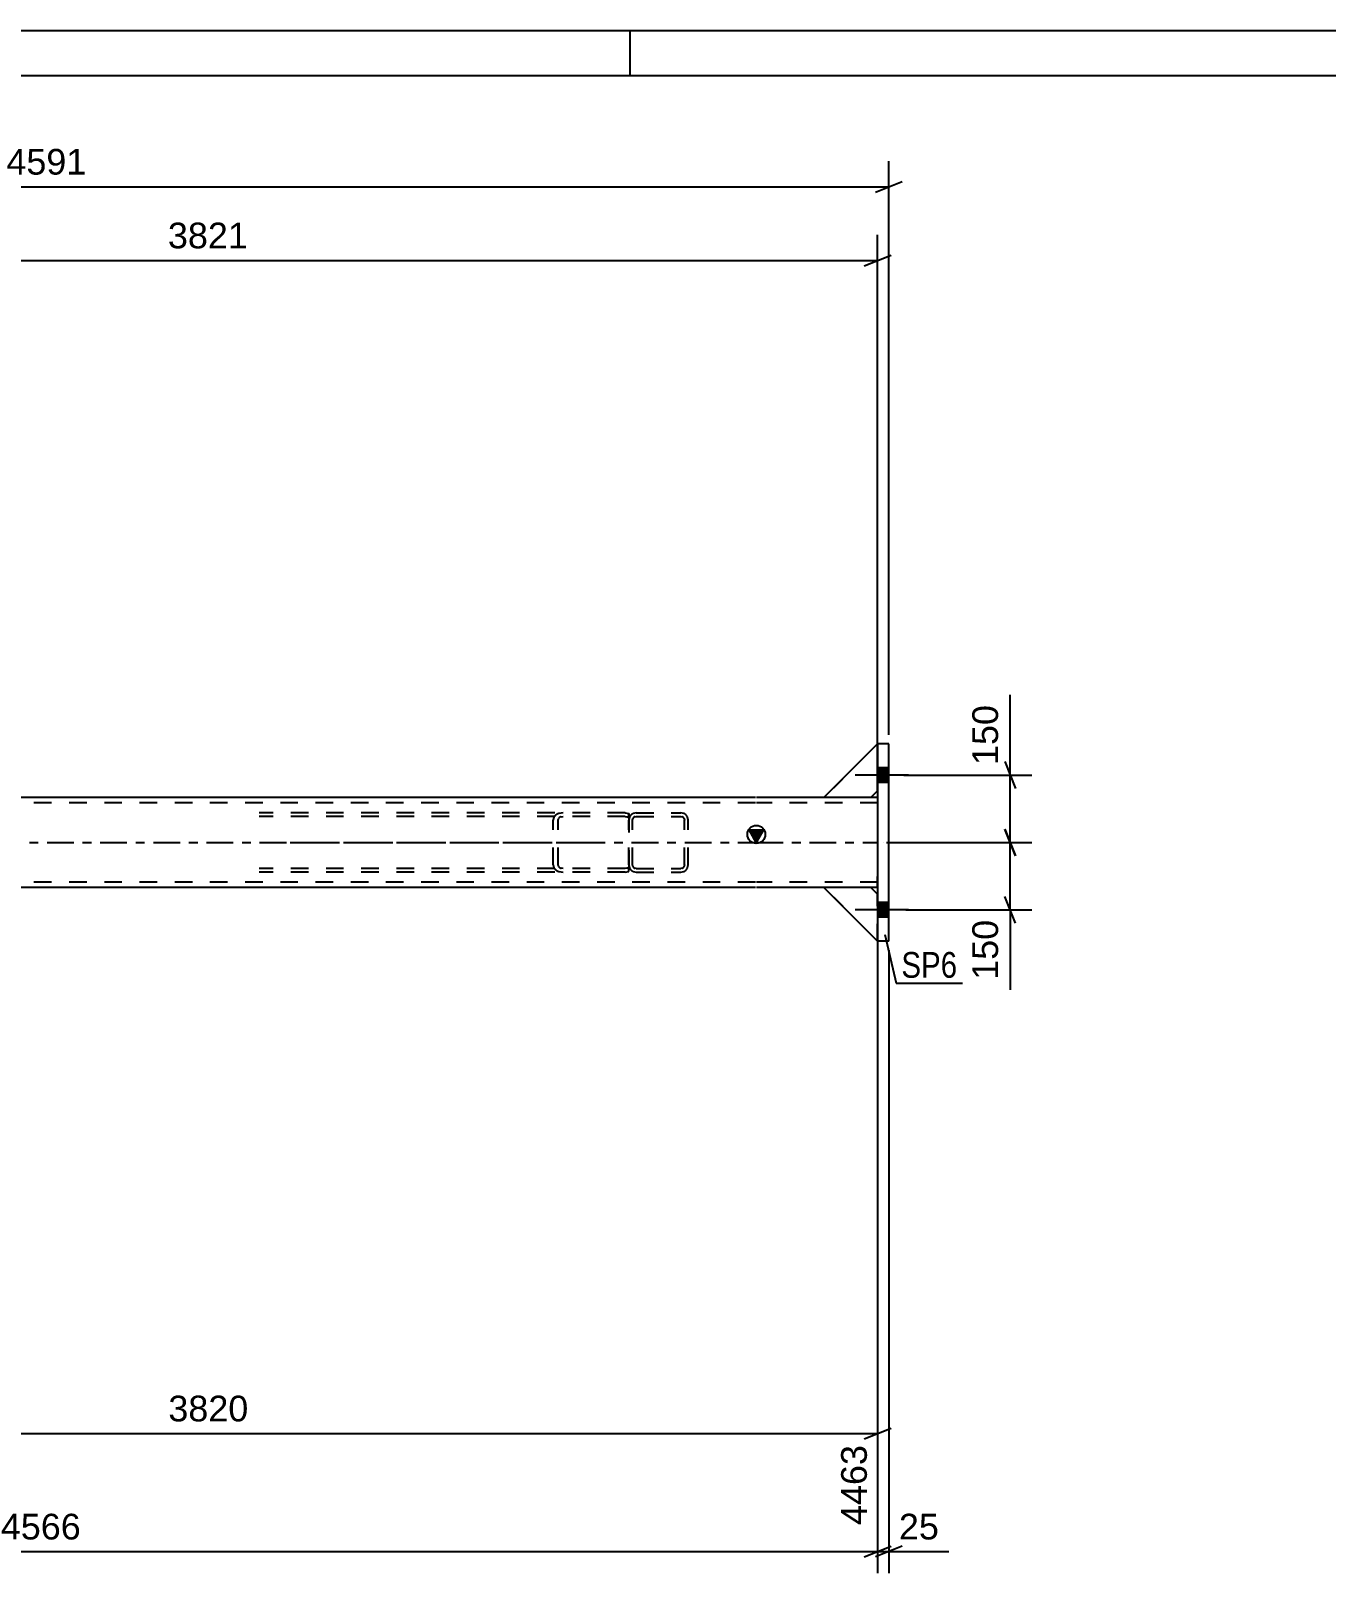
# Model space of a CAD drawing. Header units: millimetres. Extents: x 0 to 841, y 0 to 594.
# Drawn here: x 144.3 to 288.5, y 422.3 to 594 of the extents above; entities that cross this region are included whole.
import ezdxf

# ---------------------------------------------------------------- set-up
doc = ezdxf.new("R2010")
doc.units = ezdxf.units.MM
doc.linetypes.add('DXK_LINE_DOT2', pattern=[3.9198, 1.9599, -1.9599])
doc.linetypes.add('DXK_LINE_DOT3', pattern=[5.9187, 2.979, -0.9799, 0.9799, -0.9799])
doc.styles.add('Arial', font='ARIAL.TTF', dxfattribs={"height": 0.2})
doc.styles.add('Arial Narrow', font='ARIALN.TTF', dxfattribs={"height": 0.2})

# ---------------------------------------------------------------- blocks, each defined once
blk = doc.blocks.new('Unknown-717051872-1130')
at = {"color": 5, "linetype": 'Continuous'}
for p, q in [((841, 594), (0, 594)), ((211, 589), (211, 594)), ((836, 589), (5, 589))]:
    blk.add_line(p, q, dxfattribs=at)
blk = doc.blocks.new('Part-717051872-3156 - 3021')
at = {"color": 7, "linetype": 'DXK_LINE_DOT2'}
for p, q in [((237.81, 498.62), (232.56, 498.62)), ((232.56, 498.62), (238.56, 492.62)), ((238.56, 497.87), (237.81, 498.62)), ((238.56, 492.62), (238.56, 497.87))]:
    blk.add_line(p, q, dxfattribs=at)
at = {"color": 7, "linetype": 'DXK_LINE_DOT3'}
for p, q in [((238.56, 498.62), (232.56, 498.62)), ((232.56, 498.62), (238.56, 492.62))]:
    blk.add_line(p, q, dxfattribs=at)
blk = doc.blocks.new('Part-717051872-3066 - 3021')
at = {"color": 7, "linetype": 'DXK_LINE_DOT2'}
for p, q in [((211.66, 506.92), (211.35, 506.86)), ((211.66, 506.92), (216.66, 506.92)), ((216.96, 506.86), (216.66, 506.92)), ((210.92, 506.43), (210.86, 506.12)), ((210.86, 501.12), (210.86, 506.12)), ((211.26, 506.12), (211.29, 506.28)), ((211.26, 501.12), (211.26, 506.12)), ((211.5, 506.49), (211.66, 506.52)), ((211.66, 506.52), (216.66, 506.52)), ((216.66, 506.52), (216.81, 506.49)), ((217.03, 506.28), (217.06, 506.12)), ((217.06, 501.12), (217.06, 506.12)), ((217.46, 506.12), (217.4, 506.43)), ((217.46, 501.12), (217.46, 506.12)), ((210.86, 501.12), (210.92, 500.82)), ((211.29, 500.97), (211.26, 501.12)), ((211.35, 500.39), (211.66, 500.32)), ((211.66, 500.72), (211.5, 500.76)), ((211.66, 500.72), (216.66, 500.72)), ((211.66, 500.32), (216.66, 500.32)), ((216.81, 500.76), (216.66, 500.72)), ((216.66, 500.32), (216.96, 500.39)), ((217.06, 501.12), (217.03, 500.97)), ((217.4, 500.82), (217.46, 501.12))]:
    blk.add_line(p, q, dxfattribs=at)
at = {"color": 7, "linetype": 'DXK_LINE_DOT3'}
blk.add_line((214.16, 503.62), (214.16, 503.62), dxfattribs=at)
at = {"color": 7, "linetype": 'DXK_LINE_DOT2'}
for centre, radius, start, end in [((211.66, 506.12), 0.8, 112.5, 157.5), ((216.66, 506.12), 0.8, 22.5, 67.5), ((211.66, 506.12), 0.4, 112.5, 157.5), ((216.66, 506.12), 0.4, 22.5, 67.5), ((211.66, 501.12), 0.8, 202.5, 247.5), ((211.66, 501.12), 0.4, 202.5, 247.5), ((216.66, 501.12), 0.4, 292.5, 337.5), ((216.66, 501.12), 0.8, 292.5, 337.5)]:
    blk.add_arc(centre, radius, start, end, dxfattribs=at)
blk = doc.blocks.new('Part-717051872-3064 - 3021')
at = {"color": 2, "linetype": 'Continuous'}
for p, q in [((239.81, 514.62), (238.56, 514.62)), ((238.56, 514.62), (238.56, 492.62)), ((239.81, 492.62), (239.81, 514.62)), ((239.81, 492.62), (238.56, 492.62))]:
    blk.add_line(p, q, dxfattribs=at)
at = {"color": 7, "linetype": 'DXK_LINE_DOT3'}
blk.add_line((239.18, 503.62), (239.18, 503.62), dxfattribs=at)
blk = doc.blocks.new('Part-717051872-3177 - 3021')
at = {"linetype": 'Continuous'}
blk.add_hatch(color=2, dxfattribs=at).paths.add_polyline_path([(225.05, 503.62), (224.25, 505.02), (225.85, 505.02)])
at = {"color": 2, "linetype": 'Continuous'}
for p, q in [((57.28, 508.62), (57.28, 507.42)), ((57.91, 508.62), (57.28, 508.62)), ((89.39, 508.62), (65.41, 508.62)), ((224.96, 508.62), (97.41, 508.62)), ((232.56, 508.62), (225.06, 508.62)), ((238.56, 508.62), (237.81, 508.62)), ((57.28, 499.82), (57.28, 507.42)), ((238.56, 507.42), (238.56, 499.82)), ((225.05, 503.62), (224.25, 505.02)), ((224.25, 505.02), (225.85, 505.02)), ((225.85, 505.02), (225.05, 503.62)), ((57.28, 498.62), (57.28, 499.82)), ((57.91, 498.62), (57.28, 498.62)), ((89.47, 498.62), (65.41, 498.62)), ((224.96, 498.62), (97.5, 498.62)), ((232.56, 498.62), (225.06, 498.62)), ((238.56, 498.62), (237.81, 498.62))]:
    blk.add_line(p, q, dxfattribs=at)
at = {"color": 7, "linetype": 'DXK_LINE_DOT2'}
for p, q in [((57.28, 508.62), (57.28, 508.27)), ((65.41, 508.62), (57.91, 508.62)), ((97.41, 508.62), (89.39, 508.62)), ((237.81, 508.62), (232.56, 508.62)), ((238.56, 508.62), (238.56, 507.42)), ((238.56, 508.62), (238.56, 508.27)), ((224.96, 508.02), (57.28, 508.02)), ((238.56, 508.02), (225.06, 508.02)), ((57.28, 499.82), (57.28, 498.72)), ((238.56, 498.62), (238.56, 499.82)), ((224.96, 499.22), (57.28, 499.22)), ((65.41, 498.62), (57.91, 498.62)), ((97.5, 498.62), (89.47, 498.62)), ((238.56, 499.22), (225.06, 499.22)), ((237.81, 498.62), (232.56, 498.62))]:
    blk.add_line(p, q, dxfattribs=at)
at = {"color": 7, "linetype": 'DXK_LINE_DOT3'}
for p, q in [((57.28, 503.62), (224.96, 503.62)), ((225.06, 503.62), (238.56, 503.62))]:
    blk.add_line(p, q, dxfattribs=at)
at = {"color": 2, "linetype": 'Continuous'}
blk.add_circle((225.05, 504.52), 1, dxfattribs=at)
blk = doc.blocks.new('Part-717051872-3088 - 3021')
at = {"color": 7, "linetype": 'DXK_LINE_DOT2'}
for p, q in [((210.45, 506.92), (169.69, 506.92)), ((203.53, 506.92), (203.1, 506.86)), ((210.45, 506.92), (210.87, 506.86)), ((210.86, 506.39), (210.87, 506.86)), ((210.87, 506.86), (210.86, 506.69)), ((210.86, 506.69), (210.86, 500.56)), ((210.45, 506.52), (169.69, 506.52)), ((202.51, 506.43), (202.42, 506.12)), ((202.42, 501.12), (202.42, 506.12)), ((202.97, 506.12), (203.02, 506.28)), ((202.97, 501.12), (202.97, 506.12)), ((203.32, 506.49), (203.53, 506.52)), ((210.45, 506.52), (210.66, 506.49)), ((210.66, 506.49), (210.84, 506.41)), ((210.84, 506.41), (210.86, 506.39)), ((210.45, 500.72), (169.69, 500.72)), ((210.45, 500.32), (169.69, 500.32)), ((202.42, 501.12), (202.51, 500.82)), ((203.02, 500.97), (202.97, 501.12)), ((203.1, 500.39), (203.53, 500.32)), ((203.53, 500.72), (203.32, 500.76)), ((210.66, 500.76), (210.45, 500.72)), ((210.45, 500.32), (210.87, 500.39)), ((210.84, 500.84), (210.66, 500.76)), ((210.86, 500.86), (210.84, 500.84)), ((210.87, 500.39), (210.86, 500.86)), ((210.87, 500.39), (210.86, 500.56))]:
    blk.add_line(p, q, dxfattribs=at)
at = {"color": 7, "linetype": 'DXK_LINE_DOT3'}
blk.add_line((173.15, 503.62), (206.99, 503.62), dxfattribs=at)
at = {"color": 7, "linetype": 'DXK_LINE_DOT2'}
for centre, radius, start, end in [((203.36, 505.89), 1.01, 104.3889, 147.3288), ((203.44, 506.01), 0.505, 104.3889, 147.3288), ((203.36, 501.36), 1.01, 212.6712, 255.6111), ((203.44, 501.24), 0.505, 212.6712, 255.6111)]:
    blk.add_arc(centre, radius, start, end, dxfattribs=at)
blk = doc.blocks.new('Part-717051872-3091 - 3021')
at = {"color": 2, "linetype": 'Continuous'}
for p, q in [((237.81, 498.62), (232.56, 498.62)), ((232.56, 498.62), (238.56, 492.62)), ((238.56, 497.87), (237.81, 498.62))]:
    blk.add_line(p, q, dxfattribs=at)
at = {"color": 7, "linetype": 'DXK_LINE_DOT3'}
for p, q in [((238.56, 498.62), (232.56, 498.62)), ((232.56, 498.62), (238.56, 492.62))]:
    blk.add_line(p, q, dxfattribs=at)
at = {"color": 7, "linetype": 'DXK_LINE_DOT2'}
blk.add_line((238.56, 497.87), (238.56, 492.62), dxfattribs=at)
blk = doc.blocks.new('Part-717051872-3094 - 3021')
at = {"color": 7, "linetype": 'DXK_LINE_DOT2'}
for p, q in [((237.81, 498.62), (232.56, 498.62)), ((232.56, 498.62), (238.56, 492.62)), ((238.56, 497.87), (237.81, 498.62)), ((238.56, 492.62), (238.56, 497.87))]:
    blk.add_line(p, q, dxfattribs=at)
at = {"color": 7, "linetype": 'DXK_LINE_DOT3'}
for p, q in [((238.56, 498.62), (232.56, 498.62)), ((232.56, 498.62), (238.56, 492.62))]:
    blk.add_line(p, q, dxfattribs=at)
blk = doc.blocks.new('Part-717051872-3095 - 3021')
at = {"color": 7, "linetype": 'DXK_LINE_DOT2'}
for p, q in [((232.56, 508.62), (238.56, 514.62)), ((238.56, 514.62), (238.56, 509.37)), ((237.81, 508.62), (232.56, 508.62)), ((238.56, 509.37), (237.81, 508.62))]:
    blk.add_line(p, q, dxfattribs=at)
at = {"color": 7, "linetype": 'DXK_LINE_DOT3'}
for p, q in [((232.56, 508.62), (238.56, 514.62)), ((238.56, 508.62), (232.56, 508.62))]:
    blk.add_line(p, q, dxfattribs=at)
blk = doc.blocks.new('Part-717051872-3096 - 3021')
at = {"color": 2, "linetype": 'Continuous'}
for p, q in [((232.56, 508.62), (238.56, 514.62)), ((237.81, 508.62), (232.56, 508.62)), ((238.56, 509.37), (237.81, 508.62))]:
    blk.add_line(p, q, dxfattribs=at)
at = {"color": 7, "linetype": 'DXK_LINE_DOT3'}
for p, q in [((232.56, 508.62), (238.56, 514.62)), ((238.56, 508.62), (232.56, 508.62))]:
    blk.add_line(p, q, dxfattribs=at)
at = {"color": 7, "linetype": 'DXK_LINE_DOT2'}
blk.add_line((238.56, 509.37), (238.56, 514.62), dxfattribs=at)
blk = doc.blocks.new('Part-717051872-3097 - 3021')
at = {"color": 7, "linetype": 'DXK_LINE_DOT2'}
for p, q in [((232.56, 508.62), (238.56, 514.62)), ((238.56, 514.62), (238.56, 509.37)), ((237.81, 508.62), (232.56, 508.62)), ((238.56, 509.37), (237.81, 508.62))]:
    blk.add_line(p, q, dxfattribs=at)
at = {"color": 7, "linetype": 'DXK_LINE_DOT3'}
for p, q in [((232.56, 508.62), (238.56, 514.62)), ((238.56, 508.62), (232.56, 508.62))]:
    blk.add_line(p, q, dxfattribs=at)
blk = doc.blocks.new('Bolt-717051872-3162 - 3021')
at = {"linetype": 'Continuous'}
for points in [[(238.56, 511.95), (238.56, 510.3), (239.81, 510.3), (239.81, 511.95)], [(238.56, 511.95), (238.56, 510.3), (239.81, 510.3), (239.81, 511.95)], [(238.56, 496.95), (238.56, 495.3), (239.81, 495.3), (239.81, 496.95)], [(238.56, 496.95), (238.56, 495.3), (239.81, 495.3), (239.81, 496.95)]]:
    blk.add_hatch(color=1, dxfattribs=at).paths.add_polyline_path(points)
at = {"color": 1, "linetype": 'Continuous'}
for p, q in [((239.81, 511.95), (238.56, 511.95)), ((239.81, 511.95), (238.56, 511.95)), ((242.01, 511.12), (236.06, 511.12)), ((242.01, 511.12), (236.06, 511.12)), ((239.81, 510.3), (238.56, 510.3)), ((239.81, 510.3), (238.56, 510.3)), ((239.81, 496.95), (238.56, 496.95)), ((239.81, 496.95), (238.56, 496.95)), ((242.01, 496.12), (236.06, 496.12)), ((242.01, 496.12), (236.06, 496.12)), ((239.81, 495.3), (238.56, 495.3)), ((239.81, 495.3), (238.56, 495.3))]:
    blk.add_line(p, q, dxfattribs=at)
blk = doc.blocks.new('StraightDimension-717051872-3273 - 3021')
at = {"color": 7, "linetype": 'Continuous'}
for p, q in [((238.56, 491.62), (238.56, 422.26)), ((239.81, 491.62), (239.81, 422.26)), ((237.06, 424.06), (240.06, 425.26)), ((241.31, 425.26), (238.31, 424.06)), ((238.56, 424.66), (239.81, 424.66))]:
    blk.add_line(p, q, dxfattribs=at)
at = {"color": 0}
blk.add_wipeout([(245.98, 425.41), (245.98, 429.61), (240.33, 429.61), (240.33, 425.41)], dxfattribs=at)
at = {"color": 7, "linetype": 'Continuous'}
blk.add_line((239.81, 424.66), (246.5, 424.66), dxfattribs=at)
blk.add_line((239.81, 424.66), (246.5, 424.66), dxfattribs=at)
at = {"color": 3, "style": 'Arial'}
blk.add_text('25', height=2.865, dxfattribs=at).set_placement((240.93, 426.01))
blk = doc.blocks.new('StraightDimension-717051872-3297 - 3021')
at = {"color": 7, "linetype": 'Continuous'}
for p, q in [((238.56, 491.62), (238.56, 422.26)), ((52.16, 454.23), (52.16, 422.26)), ((53.66, 425.26), (50.66, 424.06)), ((52.16, 424.66), (238.56, 424.66)), ((237.06, 424.06), (240.06, 425.26))]:
    blk.add_line(p, q, dxfattribs=at)
at = {"color": 0}
blk.add_wipeout([(150.4, 425.41), (150.4, 429.61), (140.31, 429.61), (140.31, 425.41)], dxfattribs=at)
at = {"color": 3, "style": 'Arial'}
blk.add_text('4566', height=2.865, dxfattribs=at).set_placement((140.91, 426.01))
blk = doc.blocks.new('StraightDimension-717051872-3376 - 3021')
at = {"color": 7, "linetype": 'Continuous'}
for p, q in [((52.16, 555.47), (52.16, 579.49)), ((239.81, 515.62), (239.81, 579.49)), ((53.66, 577.24), (50.66, 576.04)), ((238.31, 576.04), (241.31, 577.24)), ((52.16, 576.64), (239.81, 576.64))]:
    blk.add_line(p, q, dxfattribs=at)
at = {"color": 0}
blk.add_wipeout([(151.03, 577.39), (151.03, 581.59), (140.93, 581.59), (140.93, 577.39)], dxfattribs=at)
at = {"color": 3, "style": 'Arial'}
blk.add_text('4591', height=2.865, dxfattribs=at).set_placement((141.53, 577.99))
blk = doc.blocks.new('StraightDimension-717051872-14620 - 3021')
at = {"color": 7, "linetype": 'Continuous'}
for p, q in [((89.47, 497.13), (89.47, 429.84)), ((238.56, 497.62), (238.56, 427.62)), ((90.97, 438.41), (87.97, 437.21)), ((237.06, 437.21), (240.06, 438.41)), ((89.47, 437.81), (238.56, 437.81))]:
    blk.add_line(p, q, dxfattribs=at)
at = {"color": 0}
blk.add_wipeout([(169.06, 438.56), (169.06, 442.76), (158.97, 442.76), (158.97, 438.56)], dxfattribs=at)
at = {"color": 0, "linetype": 'Continuous'}
blk.add_wipeout([(237.96, 437.11), (233.76, 437.11), (233.76, 427.02), (237.96, 427.02)], dxfattribs=at)
at = {"color": 3, "style": 'Arial'}
blk.add_text('3820', height=2.865, dxfattribs=at).set_placement((159.57, 439.16))
at = {"color": 3, "linetype": 'Continuous', "style": 'Arial'}
blk.add_text('4463', height=2.865, rotation=90.0002, dxfattribs=at).set_placement((237.36, 427.62))
blk = doc.blocks.new('StraightDimension-717051872-14651 - 3021')
at = {"color": 7, "linetype": 'Continuous'}
for p, q in [((89.39, 509.62), (89.39, 571.28)), ((238.56, 509.62), (238.56, 571.28)), ((90.89, 569.03), (87.89, 567.83)), ((237.06, 567.83), (240.06, 569.03)), ((89.39, 568.43), (238.56, 568.43))]:
    blk.add_line(p, q, dxfattribs=at)
at = {"color": 0}
blk.add_wipeout([(169.02, 569.18), (169.02, 573.38), (158.92, 573.38), (158.92, 569.18)], dxfattribs=at)
at = {"color": 3, "style": 'Arial'}
blk.add_text('3821', height=2.865, dxfattribs=at).set_placement((159.52, 569.78))
blk = doc.blocks.new('StraightDimension-717051872-14698 - 3021')
at = {"color": 7, "linetype": 'Continuous'}
for p, q in [((252.72, 512.63), (253.92, 509.63)), ((241.48, 511.13), (255.72, 511.13)), ((253.32, 503.62), (253.32, 511.13)), ((253.92, 502.12), (252.72, 505.12)), ((239.56, 503.62), (255.72, 503.62))]:
    blk.add_line(p, q, dxfattribs=at)
at = {"color": 0}
blk.add_wipeout([(252.57, 519.52), (248.37, 519.52), (248.37, 511.65), (252.57, 511.65)], dxfattribs=at)
at = {"color": 7, "linetype": 'Continuous'}
blk.add_line((253.32, 511.13), (253.32, 520.05), dxfattribs=at)
blk.add_line((253.32, 511.13), (253.32, 520.05), dxfattribs=at)
at = {"color": 3, "style": 'Arial'}
blk.add_text('150', height=2.865, rotation=90.0002, dxfattribs=at).set_placement((251.97, 512.25))
blk = doc.blocks.new('StraightDimension-717051872-14699 - 3021')
at = {"color": 7, "linetype": 'Continuous'}
for p, q in [((252.72, 505.12), (253.92, 502.12)), ((239.56, 503.62), (255.72, 503.62)), ((253.32, 496.12), (253.32, 503.62)), ((253.92, 494.62), (252.72, 497.62)), ((241.71, 496.12), (255.72, 496.12))]:
    blk.add_line(p, q, dxfattribs=at)
at = {"color": 0}
blk.add_wipeout([(252.57, 495.6), (248.37, 495.6), (248.37, 487.73), (252.57, 487.73)], dxfattribs=at)
at = {"color": 7, "linetype": 'Continuous'}
blk.add_line((253.32, 496.12), (253.32, 487.2), dxfattribs=at)
blk.add_line((253.32, 496.12), (253.32, 487.2), dxfattribs=at)
at = {"color": 3, "style": 'Arial'}
blk.add_text('150', height=2.865, rotation=90.0002, dxfattribs=at).set_placement((251.97, 488.33))
blk = doc.blocks.new('Mark-717051872-3060 - 3021')
at = {"color": 0}
blk.add_wipeout([(247.42, 488.56), (247.42, 491.56), (241.21, 491.56), (241.21, 488.56)], dxfattribs=at)
blk.add_wipeout([(247.42, 488.56), (247.42, 491.56), (241.21, 491.56), (241.21, 488.56)], dxfattribs=at)
at = {"color": 30, "linetype": 'Continuous'}
for p, q in [((239.37, 493.38), (240.61, 487.96)), ((240.61, 487.96), (248.02, 487.96))]:
    blk.add_line(p, q, dxfattribs=at)
at = {"color": 3, "style": 'Arial Narrow'}
blk.add_text('SP6', height=2.863, dxfattribs=at).set_placement((241.21, 488.56))

msp = doc.modelspace()

# ---------------------------------------------------------------- block references
for name in ['Unknown-717051872-1130', 'Part-717051872-3095 - 3021', 'Part-717051872-3096 - 3021', 'Part-717051872-3097 - 3021', 'Part-717051872-3064 - 3021', 'Bolt-717051872-3162 - 3021', 'Part-717051872-3177 - 3021', 'Part-717051872-3088 - 3021', 'Part-717051872-3066 - 3021', 'Part-717051872-3156 - 3021', 'Part-717051872-3091 - 3021', 'Part-717051872-3094 - 3021']:
    msp.add_blockref(name, (0, 0))

# ---------------------------------------------------------------- next in the draw order: block references
for name in ['StraightDimension-717051872-3376 - 3021', 'StraightDimension-717051872-3273 - 3021']:
    msp.add_blockref(name, (0, 0))

# ---------------------------------------------------------------- next in the draw order: block references
for name in ['StraightDimension-717051872-14651 - 3021', 'StraightDimension-717051872-3297 - 3021']:
    msp.add_blockref(name, (0, 0))

# ---------------------------------------------------------------- next in the draw order: block references
for name in ['StraightDimension-717051872-14698 - 3021', 'StraightDimension-717051872-14620 - 3021']:
    msp.add_blockref(name, (0, 0))

# ---------------------------------------------------------------- next in the draw order: block references
msp.add_blockref('StraightDimension-717051872-14699 - 3021', (0, 0))

# ---------------------------------------------------------------- next in the draw order: block references
msp.add_blockref('Mark-717051872-3060 - 3021', (0, 0))

doc.saveas('drawing.dxf')
